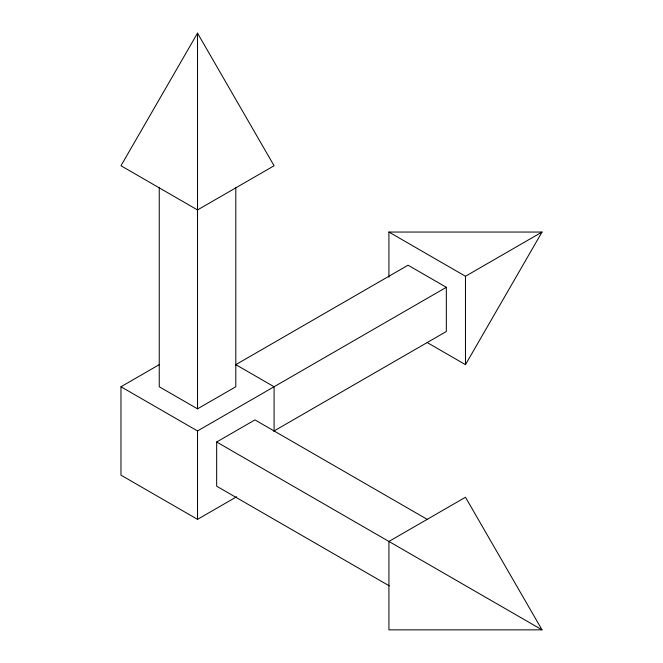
<?xml version="1.0" encoding="UTF-8"?>
<svg xmlns="http://www.w3.org/2000/svg" width="663" height="663" viewBox="0 0 663 663"><rect width="100%" height="100%" fill="white"/><g stroke="black" fill="none" stroke-linecap="round" stroke-linejoin="round"><path stroke-width="0.99" d="M197.524 33.15L120.973 165.75L197.524 209.947L274.084 165.75L197.524 33.15L197.524 408.847L235.804 386.753L235.804 187.438M427.196 342.556L465.476 364.65L542.027 232.05L388.916 232.05L388.916 277.283M236.691 496.736L197.524 519.353L120.973 475.156L120.973 386.753L159.244 364.65M235.448 364.857L408.06 265.2L446.332 287.303L446.332 331.5L273.728 431.157M120.973 386.753L197.524 430.95L446.332 287.303M388.916 232.05L465.476 276.256L542.027 232.05M389.272 585.86L216.668 486.203L216.668 441.997L254.94 419.903L427.552 519.56M542.027 629.85L388.916 629.85L388.916 541.447L465.476 497.25L542.027 629.85L216.668 441.997M235.804 364.65L274.084 386.753L274.084 430.95M197.524 408.847L159.244 386.753L159.244 187.438M465.476 276.256L465.476 364.65M197.524 430.95L197.524 519.353"/></g></svg>
